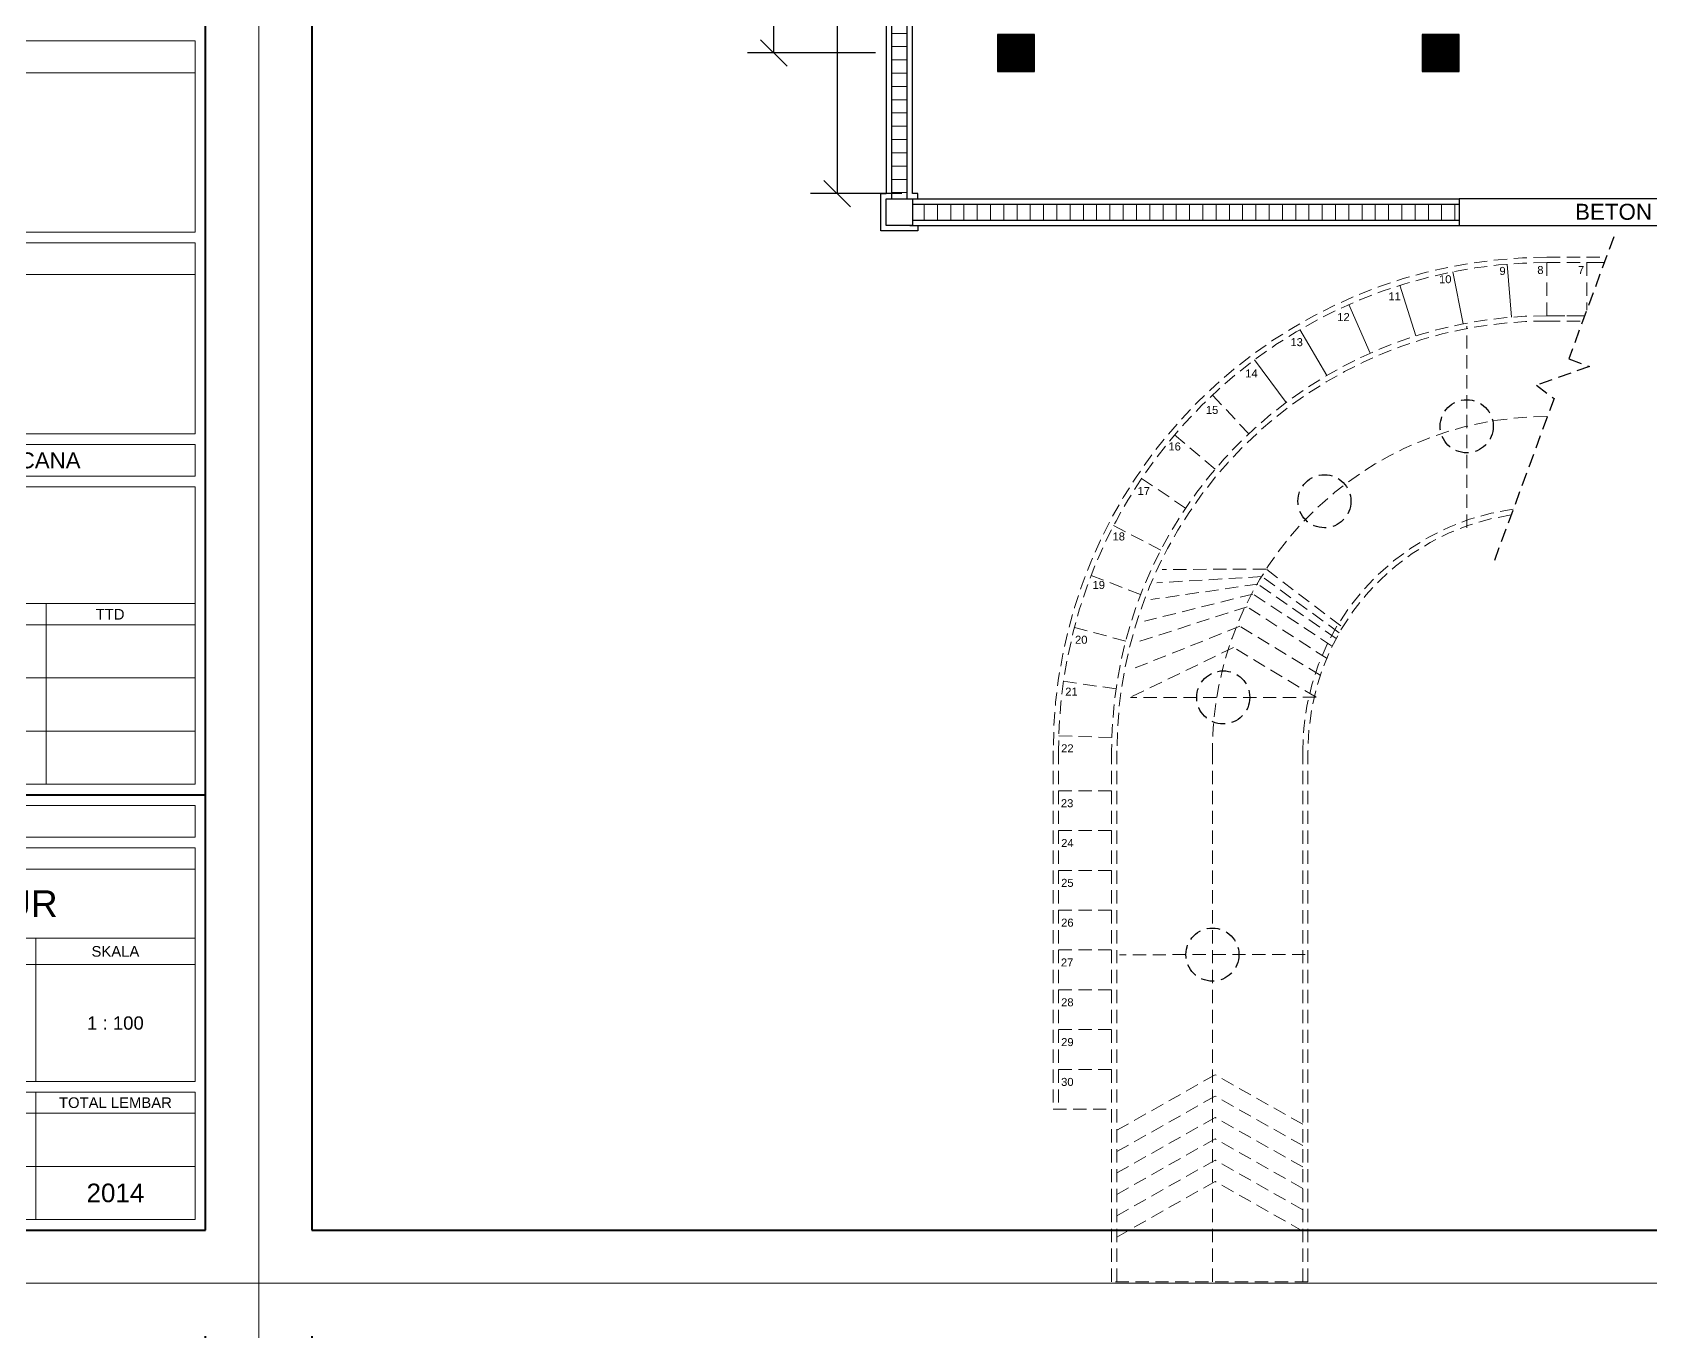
# Model space of a CAD drawing. Header units: inches. Extents: x 249 to 1192, y -18 to 440.
# Drawn here: x 328.95 to 359.44, y 224.57 to 249.05 of the extents above; entities that cross this region are included whole.
import ezdxf
from ezdxf.enums import TextEntityAlignment as Align

# ---------------------------------------------------------------- set-up
doc = ezdxf.new("R2010")
doc.units = ezdxf.units.IN
doc.header["$MEASUREMENT"] = 0
doc.linetypes.add('CENTER2', pattern=[1.125, 0.75, -0.125, 0.125, -0.125])
doc.linetypes.add('DASHED2', pattern=[0.375, 0.25, -0.125])
for name, color, linetype, lineweight in [('ARSIR BETON', 8, 'Continuous', 0), ('DIMENSI', 85, 'Continuous', 20), ('DINDING', 6, 'Continuous', 0), ('DINDING2', 137, 'Continuous', 20), ('GRS KOP', 1, 'Continuous', 40), ('KOP', 7, 'Continuous', 20), ('TEXT (KET. RUANG)', 7, 'Continuous', 5)]:
    doc.layers.add(name, color=color, linetype=linetype, lineweight=lineweight)
for name, color, linetype in [('AS', 15, 'CENTER2'), ('KOLOM', 5, 'Continuous'), ('SALURAN', 117, 'Continuous')]:
    doc.layers.add(name, color=color, linetype=linetype)
doc.styles.get("Standard").update_dxf_attribs({"font": 'arial.ttf'})
doc.dimstyles.new('UK. GDG PERTEMUAN', dxfattribs={"dimtxt": 0.5, "dimasz": 0.5, "dimexe": 0.5, "dimexo": 0.05, "dimgap": 0.1, "dimtad": 2, "dimdec": 0, "dimlfac": 100, "dimzin": 0, "dimdsep": 46, "dimtxsty": 'Standard', "dimblk": 'OBLIQUE', "dimcen": 0.09, "dimclrd": 8, "dimclre": 256, "dimclrt": 256, "dimadec": 0, "dimazin": 0, "dimtfac": 1, "dimtdec": 0, "dimtofl": 0, "dimtmove": 0, "dimatfit": 3, "dimldrblk": 'OBLIQUE', "dimfxl": 0, "dimtolj": 1, "dimtzin": 0, "dimarcsym": 0})

# ---------------------------------------------------------------- blocks, each defined once
blk = doc.blocks.new('K1')
at = {"layer": 'ARSIR BETON'}
h = blk.add_hatch(dxfattribs=at)
h.set_pattern_fill('ANSI37', color=256, scale=0.15, style=0)
h.set_pattern_definition([(45, (258.37489, 277.120751), (-0.01325825, 0.01325825), []), (135, (258.37489, 277.120751), (-0.01325825, -0.01325825), [])])
h.paths.add_polyline_path([(259.125, 277.171), (259.125, 277.871), (258.425, 277.871), (258.425, 277.171)])
at = {"layer": 'KOLOM'}
blk.add_lwpolyline([(258.425, 277.171), (259.125, 277.171), (259.125, 277.871), (258.425, 277.871)], close=True, dxfattribs=at)
for points in [[(258.725, 277.571), (258.825, 277.471)], [(258.725, 277.471), (258.825, 277.571)]]:
    blk.add_lwpolyline(points, dxfattribs=at)
blk = doc.blocks.new('_Oblique')
at = {"color": 0, "linetype": 'ByBlock', "lineweight": -2}
blk.add_line((-0.5, -0.5), (0.5, 0.5), dxfattribs=at)
blk = doc.blocks.new('*D495')
at = {"layer": 'DEFPOINTS', "color": 0}
for p in [(345.161, 256.663), (344.114, 246.013), (345.387, 246.013)]:
    blk.add_point(p, dxfattribs=at)
at = {"layer": 'DIMENSI', "lineweight": -2}
for p, q in [((345.111, 256.663), (343.614, 256.663)), ((345.337, 246.013), (343.614, 246.013))]:
    blk.add_line(p, q, dxfattribs=at)
at = {"layer": 'DIMENSI', "color": 8, "lineweight": -2}
blk.add_line((344.114, 256.663), (344.114, 246.013), dxfattribs=at)
at = {"layer": 'DIMENSI', "color": 8, "lineweight": -2, "xscale": 0.5, "yscale": 0.5, "zscale": 0.5}
for p, rotation in [((344.114, 256.663), 90), ((344.114, 246.013), 270)]:
    blk.add_blockref('_Oblique', p, dxfattribs=dict(at, rotation=rotation))
at = {"layer": 'DIMENSI', "insert": (343.759, 251.338), "char_height": 0.5, "attachment_point": 5, "rotation": 90}
blk.add_mtext('\\A1;1064.9', dxfattribs=at)
blk = doc.blocks.new('*D496')
at = {"layer": 'DEFPOINTS', "color": 0}
for p in [(342.924, 274.163), (344.886, 274.163), (344.886, 248.663)]:
    blk.add_point(p, dxfattribs=at)
at = {"layer": 'DIMENSI', "lineweight": -2}
for p, q in [((344.836, 274.163), (342.424, 274.163)), ((344.836, 248.663), (342.424, 248.663))]:
    blk.add_line(p, q, dxfattribs=at)
at = {"layer": 'DIMENSI', "color": 8, "lineweight": -2}
blk.add_line((342.924, 248.663), (342.924, 274.163), dxfattribs=at)
at = {"layer": 'DIMENSI', "color": 8, "lineweight": -2, "xscale": 0.5, "yscale": 0.5, "zscale": 0.5}
for p, rotation in [((342.924, 274.163), 90), ((342.924, 248.663), 270)]:
    blk.add_blockref('_Oblique', p, dxfattribs=dict(at, rotation=rotation))
at = {"layer": 'DIMENSI', "insert": (342.568, 261.413), "char_height": 0.5, "attachment_point": 5, "rotation": 90}
blk.add_mtext('\\A1;2550', dxfattribs=at)
blk = doc.blocks.new('KOP-ARS')
at = {"layer": 'GRS KOP'}
for p, q in [((1, 54), (1, 1)), ((83, 1), (83, 54)), ((73, 9.2), (83, 9.2)), ((1, 1), (83, 1))]:
    blk.add_line(p, q, dxfattribs=at)
at = {"layer": 'KOP'}
for p, q in [((82.8, 23.4), (73.2, 23.4)), ((82.8, 19.8), (82.8, 23.4)), ((82.8, 22.8), (73.2, 22.8)), ((82.8, 19.8), (73.2, 19.8)), ((82.8, 19.6), (73.2, 19.6)), ((82.8, 16), (82.8, 19.6)), ((82.8, 19), (73.2, 19)), ((82.8, 16), (73.2, 16)), ((82.8, 15), (73.2, 15)), ((82.8, 9.4), (82.8, 15)), ((82.8, 12.8), (73.2, 12.8)), ((79.993, 9.4), (79.993, 12.8)), ((82.8, 12.4), (73.2, 12.4)), ((82.8, 11.4), (73.2, 11.4)), ((82.8, 10.4), (73.2, 10.4)), ((82.8, 9.4), (73.2, 9.4)), ((73.2, 7.8), (82.8, 7.8)), ((73.2, 6.5), (82.8, 6.5)), ((79.8, 3.8), (79.8, 6.5)), ((73.2, 6), (82.8, 6)), ((79.8, 1.2), (79.8, 3.6)), ((73.2, 3.2), (82.8, 3.2)), ((73.2, 2.2), (82.8, 2.2))]:
    blk.add_line(p, q, dxfattribs=at)
for points in [[(0, 0), (84, 0), (84, 55), (0, 55)], [(73.2, 15.2), (82.8, 15.2), (82.8, 15.8), (73.2, 15.8)], [(73.2, 8.4), (82.8, 8.4), (82.8, 9), (73.2, 9)], [(73.2, 3.8), (82.8, 3.8), (82.8, 8.2), (73.2, 8.2)], [(73.2, 1.2), (82.8, 1.2), (82.8, 3.6), (73.2, 3.6)]]:
    blk.add_lwpolyline(points, close=True, dxfattribs=at)
for s, height, p in [('KONSULTAN PERENCANA', 0.3, (78, 15.5)), ('TTD', 0.2, (81.2, 12.6)), ('ARSITEKTUR', 0.5, (78, 7.15)), ('SKALA', 0.2, (81.3, 6.25)), ('TOTAL LEMBAR', 0.2, (81.3, 3.4))]:
    blk.add_text(s, height=height, dxfattribs=at).set_placement(p, align=Align.MIDDLE)
for tag, height, p in [('SUKMA', 0.2, (78, 9.9)), ('1:100', 0.25, (81.3, 5.5)), ('1:100', 0.25, (81.3, 4.9)), ('1:100', 0.25, (81.3, 4.3)), ('AR-01', 0.35, (78.15, 2.7)), ('10', 0.35, (81.3, 2.7)), ('2012', 0.35, (81.3, 1.7))]:
    blk.add_attdef(tag, text='', height=height, dxfattribs=at).set_placement(p, align=Align.MIDDLE)
for p in [(73.7, 5.325), (73.7, 4.725), (73.7, 4.125)]:
    blk.add_attdef('-', p, '', height=0.35, dxfattribs=at)

msp = doc.modelspace()

# ---------------------------------------------------------------- hatches: boundary and pattern name
at = {"layer": 'DINDING2'}
h = msp.add_hatch(dxfattribs=at)
h.set_pattern_fill('_USER', color=23, scale=0.25, angle=90, style=0, pattern_type=0)
h.set_pattern_definition([(4e-15, (345.1373, 262.5317), (2e-17, -0.25), [])])
h.paths.add_polyline_path([(345.1363, 277.1624), (345.4373, 277.2624), (345.4373, 245.9134), (345.1373, 245.9134)])
h = msp.add_hatch(dxfattribs=at)
h.set_pattern_fill('_USER', color=23, scale=0.25, angle=90, style=0, pattern_type=0)
h.set_pattern_definition([(90, (362.00455, 245.51392), (-0.25, 2e-17), [])])
h.paths.add_polyline_path([(379.9863, 245.8139), (379.9863, 245.5139), (389.3108, 245.5139), (389.3108, 245.8139)])
h.paths.add_polyline_path([(345.5368, 245.8139), (345.5368, 245.5139), (355.8365, 245.5139), (355.8365, 245.8139)])

# ---------------------------------------------------------------- linework, layer by layer
at = {"layer": 'AS', "linetype": 'DASHED2'}
msp.add_lwpolyline([(358.747, 245.1978), (357.8984, 242.899), (358.2895, 242.7546), (357.2903, 242.407), (357.6229, 242.1528), (356.457, 238.9949)], dxfattribs=at)
for centre in [(355.977, 241.63), (353.2963, 240.2183), (351.3892, 236.5228), (351.186, 231.6769)]:
    msp.add_circle(centre, 0.5, dxfattribs=at)
at = {"layer": 'DINDING', "linetype": 'DASHED2'}
for points in [[(357.486, 244.8134, 0.4142136), (348.186, 235.5134), (348.186, 228.7645)], [(357.486, 244.7134, 0.4142136), (348.286, 235.5134), (348.286, 228.7645)], [(349.286, 225.5134), (349.286, 235.5134, -0.4142136), (357.486, 243.7134), (358.199, 243.7134)], [(349.386, 225.5134), (349.386, 235.5134, -0.4142136), (357.486, 243.6134), (358.1621, 243.6134)], [(357.486, 241.8134, 0.4142136), (351.186, 235.5134), (351.186, 225.5134)], [(356.8539, 240.0698, 0.3743918), (352.886, 235.5134), (352.886, 225.5134)], [(356.8145, 239.963, 0.3709938), (352.986, 235.5134), (352.986, 225.5134)]]:
    msp.add_lwpolyline(points, format="xyb", dxfattribs=at)
at = {"layer": 'DINDING'}
for points in [[(355.7175, 244.5418), (355.9097, 243.5605)], [(356.7395, 244.6831), (356.8206, 243.6864)], [(354.7178, 244.2871), (355.0187, 243.3334)], [(353.7529, 243.922), (354.1586, 243.008)], [(352.8349, 243.4511), (353.3404, 242.5883)], [(351.9754, 242.8805), (352.5743, 242.0797)]]:
    msp.add_lwpolyline(points, dxfattribs=at)
at = {"layer": 'DINDING', "linetype": 'DASHED2'}
for points in [[(357.486, 244.8134), (358.6051, 244.8134)], [(357.486, 244.7134), (358.5682, 244.7134)], [(357.487, 244.7134), (358.237, 244.7134), (358.237, 243.8164)], [(358.1984, 243.7118), (357.487, 243.7118), (357.487, 244.7134)], [(358.5682, 244.7134), (358.237, 244.7134), (358.237, 243.8164)], [(355.977, 239.7179), (355.977, 243.5134)], [(351.1852, 242.2171), (351.87, 241.4885)], [(357.486, 241.8134), (357.4976, 241.8134)], [(350.4742, 241.4695), (351.2364, 240.8221)], [(349.8514, 240.647), (350.6813, 240.089)], [(349.3246, 239.7599), (350.2117, 239.2984)], [(348.9005, 238.8195), (349.8337, 238.4601)], [(353.5757, 237.7404), (352.1178, 238.799), (350.1389, 238.682)], [(353.6043, 237.8686), (352.1983, 238.9396), (350.2397, 238.9331)], [(353.4323, 237.4943), (351.9492, 238.4699), (349.9047, 237.9585)], [(353.5175, 237.635), (352.042, 238.6573), (350.0266, 238.3661)], [(353.3452, 237.2538), (351.8419, 238.2286), (349.814, 237.5821)], [(348.5843, 237.8374), (349.5519, 237.5848)], [(353.2185, 236.9413), (351.7034, 237.8623), (349.7235, 237.0744)], [(353.1392, 236.5243), (351.5837, 237.4627), (349.6392, 236.5243)], [(348.3801, 236.8261), (349.3699, 236.6834)], [(353.1392, 236.5243), (349.6392, 236.5213)], [(348.2904, 235.7983), (349.2899, 235.7674)], [(348.286, 234.7645), (349.286, 234.7645)], [(348.286, 234.0145), (349.286, 234.0145)], [(348.286, 233.2645), (349.286, 233.2645)], [(348.286, 232.5145), (349.286, 232.5145)], [(348.286, 231.7645), (349.286, 231.7645)], [(352.936, 231.6784), (349.436, 231.6755)], [(348.286, 231.0145), (349.286, 231.0145)], [(348.286, 230.2645), (349.286, 230.2645)], [(348.286, 229.5145), (349.286, 229.5145)], [(352.886, 228.4811), (351.236, 229.4138), (349.386, 228.3681)], [(352.886, 228.0789), (351.236, 229.0115), (349.386, 227.9658)], [(348.186, 228.7645), (349.286, 228.7645)], [(352.886, 227.6766), (351.236, 228.6093), (349.386, 227.5636)], [(352.886, 227.2744), (351.236, 228.207), (349.386, 227.1614)], [(352.886, 226.8722), (351.236, 227.8048), (349.386, 226.7591)], [(352.886, 226.4699), (351.236, 227.4026), (349.386, 226.3569)], [(352.986, 225.5134), (349.286, 225.5134)]]:
    msp.add_lwpolyline(points, dxfattribs=at)
at = {"layer": 'SALURAN'}
for points in [[(345.0368, 277.2624), (345.0363, 277.2624), (345.0363, 246.0134)], [(345.5373, 246.0134), (345.5373, 277.2624), (345.5368, 277.2624)], [(344.9368, 245.4134), (344.9368, 246.0134), (345.0368, 246.0134)], [(345.4863, 245.9129), (355.8365, 245.9129)], [(345.6368, 245.9129), (345.6368, 246.0134), (345.5368, 246.0134)], [(345.5368, 245.8139), (355.8365, 245.8139)], [(345.5368, 245.5139), (355.8365, 245.5139)], [(345.6368, 245.4129), (345.6368, 245.3134), (344.9368, 245.3134), (344.9368, 245.4134)], [(345.4863, 245.4129), (355.8365, 245.4129)]]:
    msp.add_lwpolyline(points, dxfattribs=at)
for points in [[(345.4373, 277.1624), (345.1363, 277.1624), (345.1363, 245.9134), (345.4373, 245.9134)], [(345.0368, 245.9134), (345.5368, 245.9134), (345.5368, 245.4134), (345.0368, 245.4134)], [(355.8365, 245.4129), (363.137, 245.4129), (363.137, 245.9129), (355.8365, 245.9129)]]:
    msp.add_lwpolyline(points, close=True, dxfattribs=at)

# ---------------------------------------------------------------- block references
at = {"layer": 'KOLOM'}
for p in [(88.7114, -28.8579), (96.7116, -28.8579)]:
    msp.add_blockref('K1', p, dxfattribs=at)
at = {"layer": 'KOP'}
ref = msp.add_blockref('KOP-ARS', (249.2179, 225.4885), dxfattribs=at)
ref.add_attrib('1:100', '1 : 100', dxfattribs={"height": 0.25}).set_placement((330.5179, 230.3885), align=Align.MIDDLE)
ref.add_attrib('2012', '2014', dxfattribs={"height": 0.35}).set_placement((330.5179, 227.1885), align=Align.MIDDLE)
for p in [(333.2179, 225.4885), (249.2179, 170.4885), (333.2179, 170.4885)]:
    msp.add_blockref('KOP-ARS', p, dxfattribs=at)

# ---------------------------------------------------------------- texts
at = {"layer": 'TEXT (KET. RUANG)'}
for s, height, p in [('BETON DUIKER', 0.301499, (358.0176, 245.5202)), ('9', 0.1507, (356.5933, 244.481)), ('10', 0.15075, (355.455, 244.3248)), ('11', 0.15075, (354.5006, 244.0028)), ('12', 0.15075, (353.5383, 243.6124)), ('13', 0.15075, (352.6558, 243.1394)), ('14', 0.15075, (351.8044, 242.5503)), ('15', 0.15075, (351.0618, 241.8624))]:
    msp.add_text(s, height=height, dxfattribs=at).set_placement(p)
at = {"layer": 'TEXT (KET. RUANG)', "linetype": 'DASHED2'}
for s, height, p in [('8', 0.1507, (357.3066, 244.499)), ('7', 0.1507, (358.0739, 244.499)), ('16', 0.15075, (350.3559, 241.1743)), ('17', 0.15075, (349.7748, 240.3359)), ('18', 0.15075, (349.3036, 239.4789)), ('19', 0.15075, (348.927, 238.5653)), ('20', 0.15075, (348.5975, 237.5335)), ('21', 0.15075, (348.4131, 236.5563)), ('22', 0.15075, (348.3355, 235.4878)), ('23', 0.15075, (348.3311, 234.4539)), ('24', 0.15075, (348.3355, 233.7039)), ('25', 0.15075, (348.3355, 232.9539)), ('26', 0.15075, (348.3355, 232.2039)), ('27', 0.15075, (348.3311, 231.4539)), ('28', 0.15075, (348.3355, 230.7039)), ('29', 0.15075, (348.3355, 229.9539)), ('30', 0.15075, (348.3355, 229.2039))]:
    msp.add_text(s, height=height, dxfattribs=at).set_placement(p)

# ---------------------------------------------------------------- dimensions: what is measured, and where the dimension line sits
at = {"layer": 'DIMENSI'}
dim = msp.add_linear_dim(base=(342.9237, 274.1629), p1=(344.8858, 248.6629), p2=(344.8858, 274.1629), angle=90, dimstyle='UK. GDG PERTEMUAN', dxfattribs=at)
dim.commit()
dim.dimension.update_dxf_attribs({"geometry": '*D496', "text_midpoint": (342.5684, 261.4129)})
dim = msp.add_linear_dim(base=(344.11438, 246.01341), p1=(345.16053, 256.6629), p2=(345.38679, 246.01341), angle=90, dimstyle='UK. GDG PERTEMUAN', override={"dimdec": 1}, dxfattribs=at)
dim.commit()
dim.dimension.update_dxf_attribs({"geometry": '*D495', "text_midpoint": (343.75909, 251.33816)})

doc.saveas('drawing.dxf')
